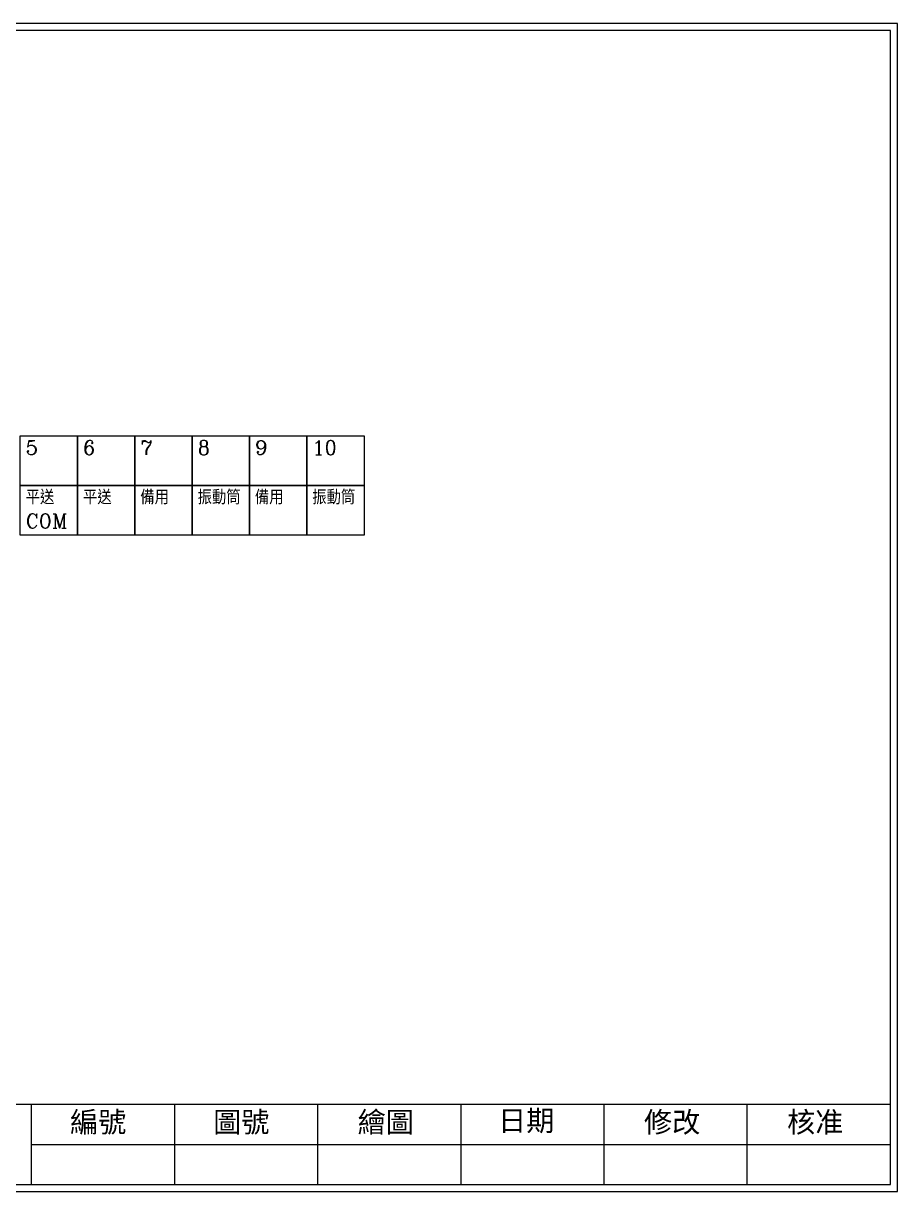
# Model space of a CAD drawing. Extents: x 926 to 1213, y -211 to -7.
# Drawn here: x 1060.1 to 1212.7, y -211.2 to -7.2 of the extents above; entities that cross this region are included whole.
import ezdxf

# ---------------------------------------------------------------- set-up
doc = ezdxf.new("R2010")
doc.units = 0
doc.layers.get('0').update_dxf_attribs({"linetype": 'CONTINUOUS'})
doc.layers.add('圖框層', color=7, linetype='CONTINUOUS')
doc.styles.add('STSL', font='KAIU.TTF')

msp = doc.modelspace()

# ---------------------------------------------------------------- linework, layer by layer
for points in [[(1059.52, -79.26), (1069.53, -79.26), (1069.53, -87.93), (1059.52, -87.93)], [(1069.53, -79.26), (1079.54, -79.26), (1079.54, -87.93), (1069.53, -87.93)], [(1079.54, -79.26), (1089.55, -79.26), (1089.55, -87.93), (1079.54, -87.93)], [(1089.55, -79.26), (1099.56, -79.26), (1099.56, -87.93), (1089.55, -87.93)], [(1099.56, -79.26), (1109.57, -79.26), (1109.57, -87.93), (1099.56, -87.93)], [(1109.57, -79.26), (1119.58, -79.26), (1119.58, -87.93), (1109.57, -87.93)], [(1059.52, -87.93), (1069.53, -87.93), (1069.53, -96.59), (1059.52, -96.59)], [(1069.53, -87.93), (1079.54, -87.93), (1079.54, -96.59), (1069.53, -96.59)], [(1079.54, -87.93), (1089.55, -87.93), (1089.55, -96.59), (1079.54, -96.59)], [(1089.55, -87.93), (1099.56, -87.93), (1099.56, -96.59), (1089.55, -96.59)], [(1099.56, -87.93), (1109.57, -87.93), (1109.57, -96.59), (1099.56, -96.59)], [(1109.57, -87.93), (1119.58, -87.93), (1119.58, -96.59), (1109.57, -96.59)]]:
    msp.add_lwpolyline(points, close=True)
at = {"layer": '圖框層', "color": 7}
for p, q in [((1212.74, -7.25), (925.74, -7.25)), ((1212.74, -211.22), (1212.74, -7.25)), ((1211.49, -8.5), (926.99, -8.5)), ((1211.49, -209.97), (1211.49, -8.5)), ((926.99, -195.97), (1211.49, -195.97)), ((1061.49, -209.97), (1061.49, -195.97)), ((1086.49, -209.97), (1086.49, -195.97)), ((1111.49, -209.97), (1111.49, -195.97)), ((1136.49, -209.97), (1136.49, -195.97)), ((1161.49, -209.97), (1161.49, -195.97)), ((1186.49, -209.97), (1186.49, -195.97)), ((1061.49, -202.97), (1211.49, -202.97)), ((926.99, -209.97), (1211.49, -209.97)), ((925.74, -211.22), (1212.74, -211.22))]:
    msp.add_line(p, q, dxfattribs=at)

# ---------------------------------------------------------------- texts
at = {"char_height": 2.5, "width": 8.2913, "attachment_point": 1}
for s, insert in [('{\\Fromanc,chineset|c136;5}', (1060.46, -80.06)), ('{\\Fromanc,chineset|c136;6}', (1070.47, -80.06)), ('{\\Fromanc,chineset|c136;7}', (1080.48, -80.06)), ('{\\Fromanc,chineset|c136;8}', (1090.49, -80.06)), ('{\\Fromanc,chineset|c136;9}', (1100.5, -80.06)), ('{\\Fromanc,chineset|c136;10}', (1110.51, -80.06)), ('{\\Fromanc,chineset|c136;平送\\PCOM}', (1060.46, -88.73)), ('{\\Fromanc,chineset|c136;平送}', (1070.47, -88.73)), ('{\\Fromanc,chineset|c136;備用}', (1080.48, -88.73)), ('{\\Fromanc,chineset|c136;振動筒}', (1090.49, -88.73)), ('{\\Fromanc,chineset|c136;備用}', (1100.5, -88.73)), ('{\\Fromanc,chineset|c136;振動筒}', (1110.51, -88.73))]:
    msp.add_mtext(s, dxfattribs=dict(at, insert=insert))
at = {"layer": '圖框層', "color": 4, "style": 'STSL'}
for s, p in [('編號', (1068.21, -200.88)), ('圖號', (1093.21, -200.88)), ('繪圖', (1118.44, -200.88)), ('日期', (1142.96, -200.63)), ('修改', (1168.44, -200.88)), ('核准', (1193.44, -200.88))]:
    msp.add_text(s, height=3.6, dxfattribs=at).set_placement(p)

doc.saveas('drawing.dxf')
